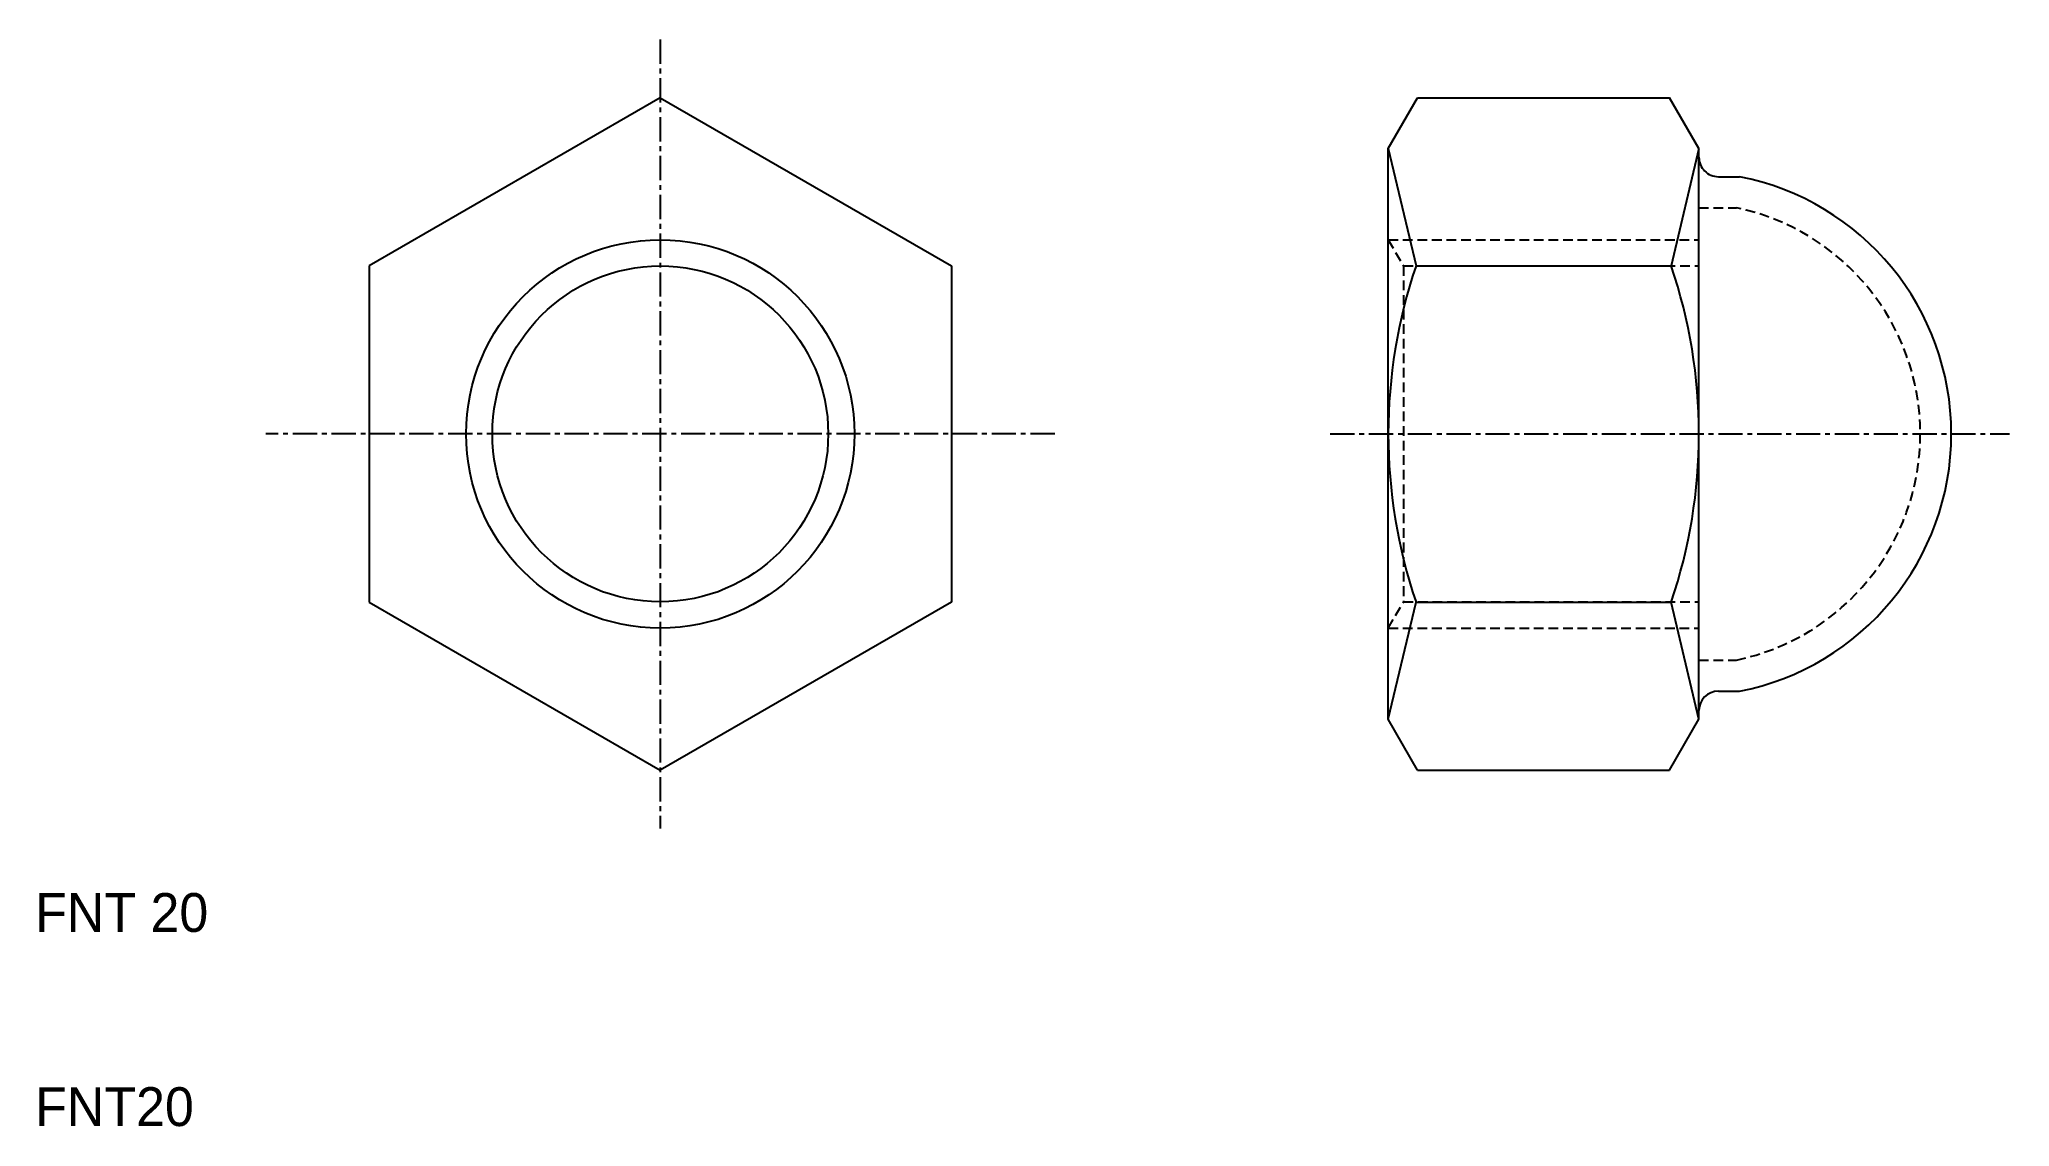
# Model space of a CAD drawing. Extents: x 10 to 112, y 10 to 66.
import ezdxf

# ---------------------------------------------------------------- set-up
doc = ezdxf.new("R2010")
doc.units = 0
doc.linetypes.add('CENTER', pattern=[2, 1.25, -0.25, 0.25, -0.25])
doc.linetypes.add('DASHED', pattern=[0.75, 0.5, -0.25])
doc.layers.get('0').update_dxf_attribs({"linetype": 'CONTINUOUS'})
doc.layers.add('CENTER', color=1, linetype='CENTER')

msp = doc.modelspace()

# ---------------------------------------------------------------- linework, layer by layer
at = {"color": 7, "linetype": 'CONTINUOUS'}
for p, q in [((42.2, 62.97), (27.2, 54.31)), ((42.2, 62.97), (57.2, 54.31)), ((79.7, 60.35), (81.21, 62.97)), ((81.21, 62.97), (94.19, 62.97)), ((95.7, 60.35), (94.19, 62.97)), ((79.7, 60.35), (81.13, 54.31)), ((79.7, 30.95), (79.7, 60.35)), ((95.7, 60.35), (94.27, 54.31)), ((95.7, 30.95), (95.7, 60.35)), ((96.7, 58.9), (97.79, 58.9)), ((27.2, 54.31), (27.2, 36.99)), ((57.2, 54.31), (57.2, 36.99)), ((81.13, 54.31), (94.27, 54.31)), ((27.2, 36.99), (42.2, 28.33)), ((57.2, 36.99), (42.2, 28.33)), ((79.7, 30.95), (81.13, 36.99)), ((81.13, 36.99), (94.27, 36.99)), ((95.7, 30.95), (94.27, 36.99)), ((96.7, 32.4), (97.79, 32.4)), ((81.21, 28.33), (79.7, 30.95)), ((94.19, 28.33), (95.7, 30.95)), ((81.21, 28.33), (94.19, 28.33))]:
    msp.add_line(p, q, dxfattribs=at)
at = {"color": 3, "linetype": 'DASHED'}
for p, q in [((95.7, 57.3), (97.63, 57.3)), ((79.7, 55.65), (95.7, 55.65)), ((79.7, 55.65), (80.48, 54.3)), ((80.48, 54.3), (95.7, 54.3)), ((80.48, 54.3), (80.48, 37)), ((79.7, 35.65), (80.48, 37)), ((80.48, 37), (95.7, 37)), ((79.7, 35.65), (95.7, 35.65)), ((95.7, 34), (97.63, 34))]:
    msp.add_line(p, q, dxfattribs=at)
at = {"color": 3, "linetype": 'CONTINUOUS'}
msp.add_circle((42.2, 45.65), 10, dxfattribs=at)
at = {"color": 7, "linetype": 'CONTINUOUS'}
msp.add_circle((42.2, 45.65), 8.65, dxfattribs=at)
for centre, radius, start, end in [((96.7, 59.9), 1, 180, 270.0001), ((95.2, 45.65), 13.5, 281.0422, 78.9549), ((106.7, 45.65), 27, 161.2918, 198.7084), ((68.7, 45.65), 27, 341.2916, 18.7082), ((96.7, 31.4), 1, 90.0001, 180)]:
    msp.add_arc(centre, radius, start, end, dxfattribs=at)
at = {"color": 3, "linetype": 'DASHED'}
msp.add_arc((95.2, 45.65), 11.9, 281.7636, 78.2333, dxfattribs=at)
at = {"layer": 'CENTER', "color": 1, "linetype": 'CENTER'}
for p, q in [((42.2, 65.97), (42.2, 25.33)), ((62.52, 45.65), (21.88, 45.65)), ((76.7, 45.65), (111.7, 45.65))]:
    msp.add_line(p, q, dxfattribs=at)

# ---------------------------------------------------------------- texts
at = {"color": 7, "linetype": 'CONTINUOUS'}
for s, p in [('FNT 20', (10, 20)), ('FNT20', (10, 10))]:
    msp.add_text(s, height=2, dxfattribs=at).set_placement(p)

doc.saveas('drawing.dxf')
